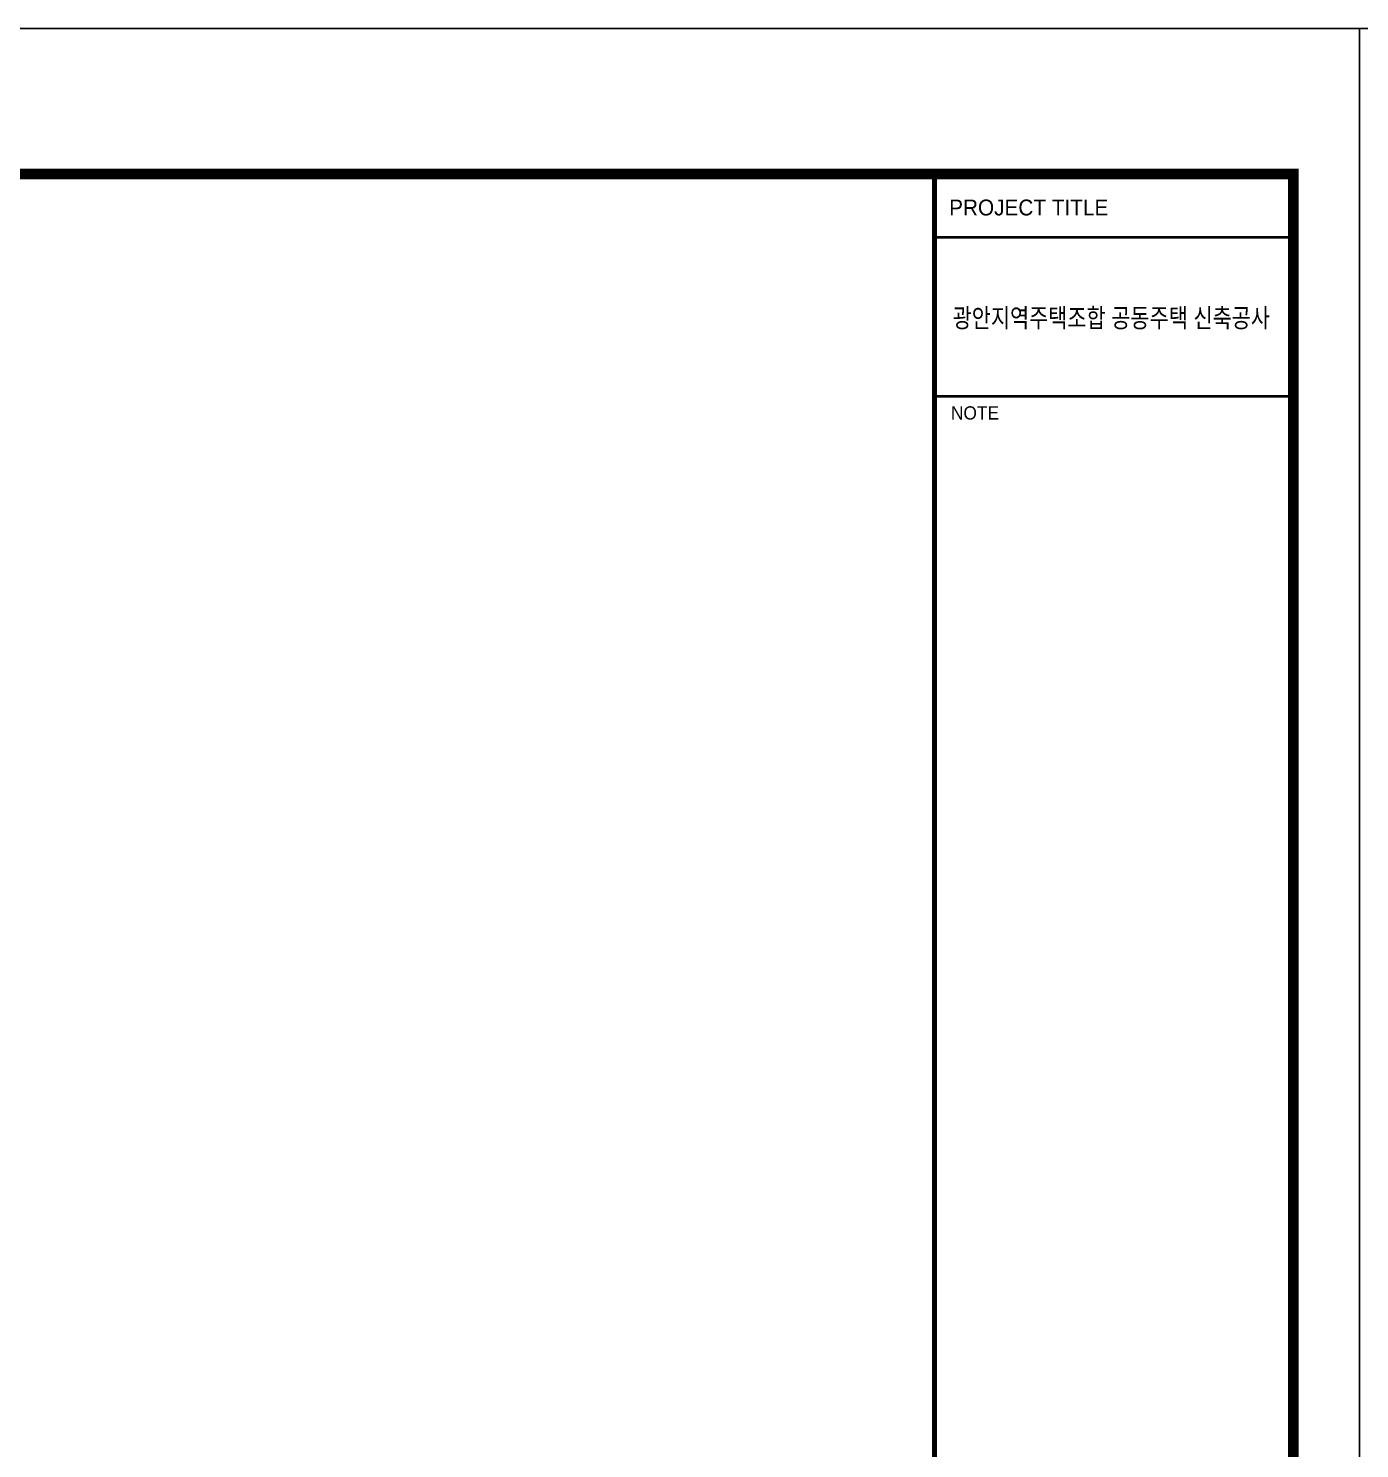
# Model space of a CAD drawing. Header units: millimetres. Extents: x 1282755 to 1285234, y -1758265 to -1757672.
# Drawn here: x 1283330.1 to 1283581.6, y -1757940.6 to -1757672.3 of the extents above; entities that cross this region are included whole.
import ezdxf

# ---------------------------------------------------------------- set-up
doc = ezdxf.new("R2010")
doc.units = ezdxf.units.MM
for name, color, linetype in [('SHEET$0$BDR', 4, 'Continuous'), ('SHEET$0$sheet', 3, 'Continuous'), ('SHEET$0$TEXT2-제목', 2, 'Continuous')]:
    doc.layers.add(name, color=color, linetype=linetype)
doc.styles.add('SHEET$0$HGTXT', font='Expo M.ttf', dxfattribs={"width": 0.8})
doc.styles.add('SHEET$0$HY울릉도M', font='h2wulm.TTF')

# ---------------------------------------------------------------- blocks, each defined once
blk = doc.blocks.new('SHEET$0$zw$653F')
at = {"layer": 'Defpoints', "color": 0}
blk.add_lwpolyline([(826.33, 0), (0, 0), (0, -593.1), (826.33, -593.1)], close=True, dxfattribs=at)
at = {"layer": 'SHEET$0$sheet', "const_width": 2}
blk.add_lwpolyline([(27.5, -27.5), (813.83, -27.5), (813.83, -579), (27.5, -579)], close=True, dxfattribs=at)
at = {"layer": 'SHEET$0$sheet'}
for points, const_width in [([(746, -27.5), (746, -578.5)], 1), ([(746, -39.5), (813.83, -39.5)], 0.5), ([(746, -69.5), (813.83, -69.5)], 0.5)]:
    blk.add_lwpolyline(points, dxfattribs=dict(at, const_width=const_width))
at = {"layer": 'SHEET$0$sheet', "style": 'SHEET$0$HY울릉도M', "width": 1}
for s, height, p in [('PROJECT TITLE', 3, (748.77, -35.34)), ('NOTE', 2.5, (749.11, -73.9))]:
    blk.add_text(s, height=height, dxfattribs=at).set_placement(p)
at = {"layer": 'SHEET$0$TEXT2-제목', "color": 7, "style": 'SHEET$0$HGTXT', "width": 0.8}
blk.add_text('광안지역주택조합 공동주택 신축공사', height=3.6, dxfattribs=at).set_placement((749.43, -56.5))
blk = doc.blocks.new('SHEET$0$미소건축시트')
blk.add_blockref('SHEET$0$zw$653F', (0, 593.1))
blk = doc.blocks.new('SHEET')
at = {"layer": 'SHEET$0$BDR', "xscale": 100, "yscale": 100, "zscale": 100}
blk.add_blockref('SHEET$0$미소건축시트', (1200122, -1758265), dxfattribs=at)

msp = doc.modelspace()

# ---------------------------------------------------------------- block references
at = {"xscale": 0.01, "yscale": 0.01, "zscale": 0.01}
for p in [(1270754.09, -1740682.7), (1271580.42, -1740682.7)]:
    msp.add_blockref('SHEET', p, dxfattribs=at)

doc.saveas('drawing.dxf')
